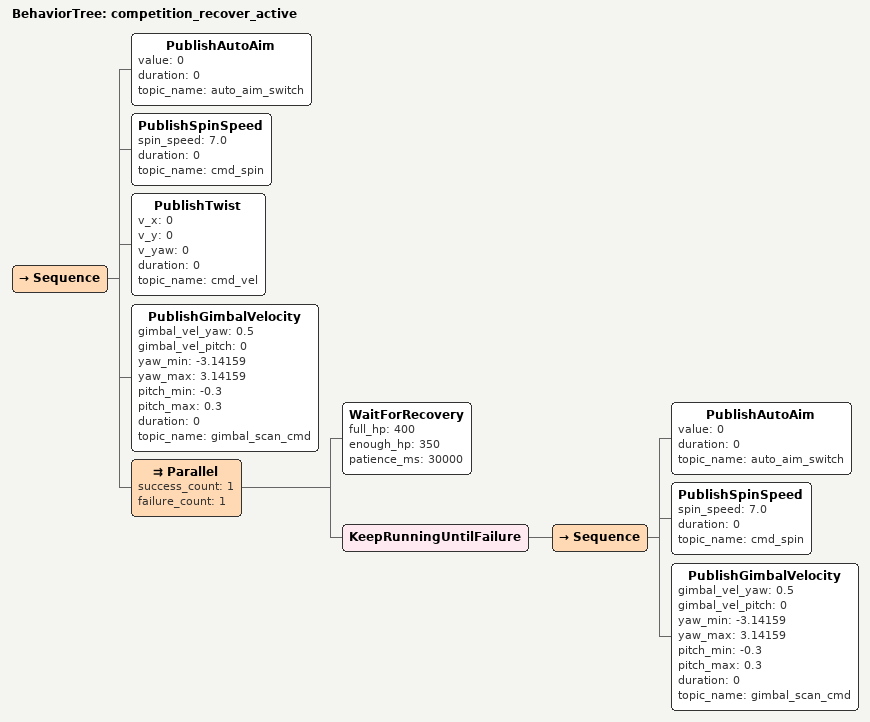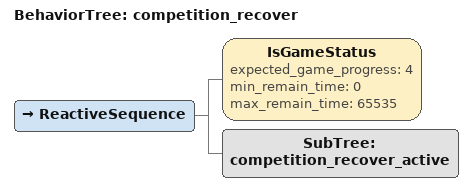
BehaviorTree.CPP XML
<?xml version="1.0" encoding="UTF-8"?>
<root BTCPP_format="4">
  <BehaviorTree ID="competition_recover_active">
    <Sequence>
      <PublishAutoAim value="0" duration="0" topic_name="auto_aim_switch"/>
      <PublishSpinSpeed spin_speed="7.0" duration="0" topic_name="cmd_spin"/>
      <PublishTwist v_x="0" v_y="0" v_yaw="0" duration="0" topic_name="cmd_vel"/>
      <PublishGimbalVelocity gimbal_vel_yaw="0.5" gimbal_vel_pitch="0"
                             yaw_min="-3.14159" yaw_max="3.14159"
                             pitch_min="-0.3" pitch_max="0.3"
                             duration="0" topic_name="gimbal_scan_cmd"/>
      <Parallel success_count="1" failure_count="1">
        <WaitForRecovery full_hp="400" enough_hp="350" patience_ms="30000"/>
        <KeepRunningUntilFailure>
          <Sequence>
            <PublishAutoAim value="0" duration="0" topic_name="auto_aim_switch"/>
            <PublishSpinSpeed spin_speed="7.0" duration="0" topic_name="cmd_spin"/>
            <PublishGimbalVelocity gimbal_vel_yaw="0.5" gimbal_vel_pitch="0"
                                   yaw_min="-3.14159" yaw_max="3.14159"
                                   pitch_min="-0.3" pitch_max="0.3"
                                   duration="0" topic_name="gimbal_scan_cmd"/>
          </Sequence>
        </KeepRunningUntilFailure>
      </Parallel>
    </Sequence>
  </BehaviorTree>

  <BehaviorTree ID="competition_recover">
    <ReactiveSequence>
      <IsGameStatus expected_game_progress="4" min_remain_time="0" max_remain_time="65535"/>
      <SubTree ID="competition_recover_active"/>
    </ReactiveSequence>
  </BehaviorTree>
</root>
